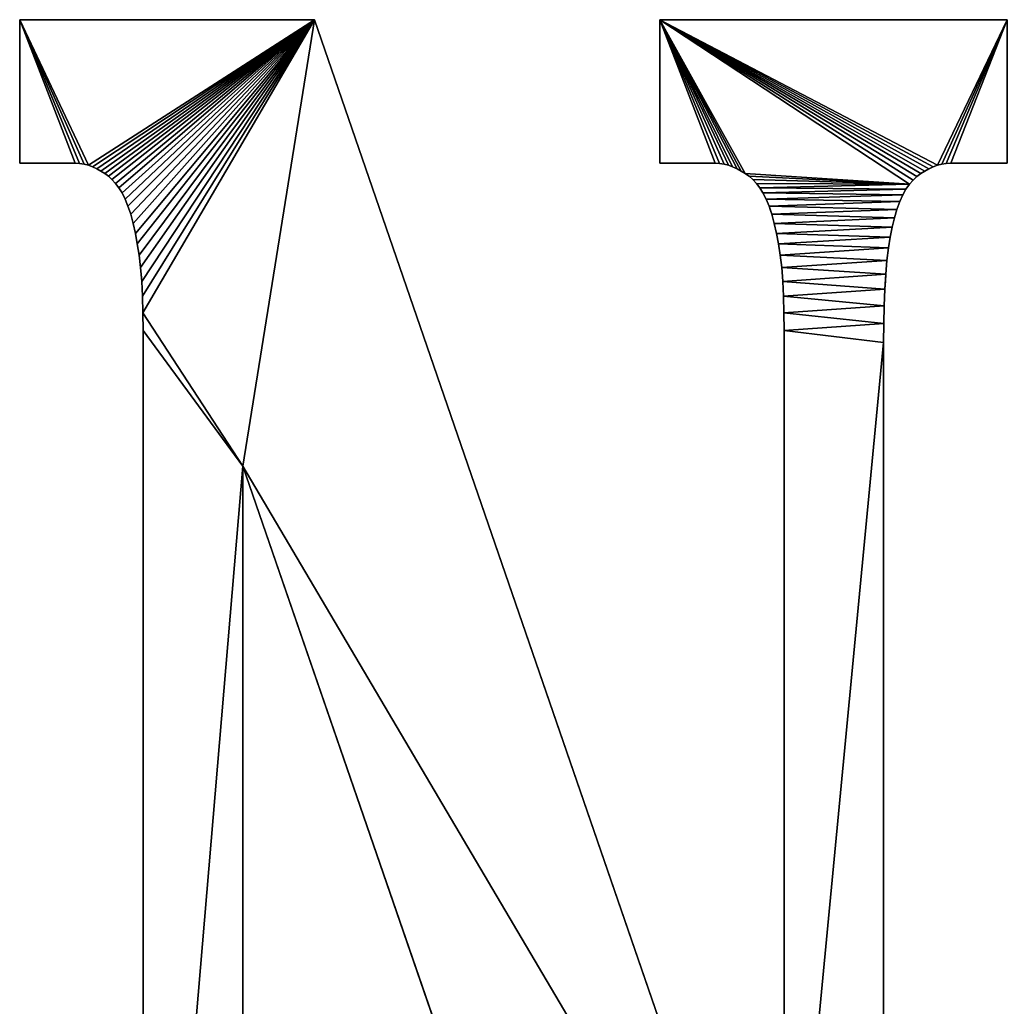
# Model space of a CAD drawing. Extents: x -29.1 to 29.1, y -25 to 25.
# Drawn here: x -0.973 to 2.605, y 6.585 to 10.163 of the extents above; entities that cross this region are included whole.
import ezdxf

# ---------------------------------------------------------------- set-up
doc = ezdxf.new("R2010")
doc.units = 0
doc.header["$MEASUREMENT"] = 0
doc.layers.add('ConstrLine', color=7, linetype='Continuous')
doc.layers.add('ObjLayer', color=2, linetype='Continuous')

msp = doc.modelspace()

# ---------------------------------------------------------------- linework, layer by layer
at = {"layer": 'ConstrLine'}
for p, q in [((0.095, 10.163), (-0.973, 10.163, 4)), ((-0.973, 10.163, 4), (-0.973, 9.643, 4)), ((1.797, 5.224, 5), (0.095, 10.163)), ((2.605, 10.163, 4), (1.346, 10.163, 4)), ((1.346, 10.163, 4), (1.346, 9.643, 4)), ((2.605, 9.643, 4), (2.605, 10.163, 4)), ((-0.973, 9.643, 4), (-0.772, 9.643, 4)), ((-0.772, 9.643, 4), (-0.756, 9.642, 4)), ((-0.756, 9.642, 4), (-0.74, 9.64, 4)), ((-0.74, 9.64, 4), (-0.724, 9.636, 4)), ((-0.724, 9.636, 4), (-0.709, 9.63, 4)), ((-0.709, 9.63, 4), (-0.694, 9.623, 4)), ((1.346, 9.643, 4), (1.547, 9.643, 4)), ((1.547, 9.643, 4), (1.563, 9.642, 4)), ((1.563, 9.642, 4), (1.579, 9.64, 4)), ((1.579, 9.64, 4), (1.595, 9.636, 4)), ((1.595, 9.636, 4), (1.61, 9.63, 4)), ((1.61, 9.63, 4), (1.626, 9.623, 4)), ((2.321, 9.623, 4), (2.337, 9.63, 4)), ((2.337, 9.63, 4), (2.352, 9.636, 4)), ((2.352, 9.636, 4), (2.368, 9.64, 4)), ((2.368, 9.64, 4), (2.384, 9.642, 4)), ((2.384, 9.642, 4), (2.4, 9.643, 4)), ((2.4, 9.643, 4), (2.605, 9.643, 4)), ((-0.694, 9.623, 4), (-0.679, 9.614, 4)), ((-0.679, 9.614, 4), (-0.665, 9.606, 4)), ((-0.665, 9.606, 4), (-0.652, 9.596, 4)), ((-0.652, 9.596, 4), (-0.639, 9.584, 4)), ((1.626, 9.623, 4), (1.641, 9.614, 4)), ((1.641, 9.614, 4), (1.655, 9.606, 4)), ((1.655, 9.606, 4), (1.67, 9.596, 4)), ((1.67, 9.596, 4), (1.683, 9.584, 4)), ((2.264, 9.582, 4), (2.277, 9.595, 4)), ((2.277, 9.595, 4), (2.292, 9.606, 4)), ((2.292, 9.606, 4), (2.306, 9.614, 4)), ((2.306, 9.614, 4), (2.321, 9.623, 4)), ((-0.639, 9.584, 4), (-0.626, 9.57, 4)), ((-0.626, 9.57, 4), (-0.614, 9.554, 4)), ((-0.614, 9.554, 4), (-0.602, 9.536, 4)), ((1.683, 9.584, 4), (1.696, 9.57, 4)), ((1.696, 9.57, 4), (1.709, 9.554, 4)), ((1.709, 9.554, 4), (1.72, 9.536, 4)), ((2.238, 9.549, 4), (2.251, 9.567, 4)), ((2.251, 9.567, 4), (2.264, 9.582, 4)), ((-0.602, 9.536, 4), (-0.591, 9.513, 4)), ((1.72, 9.536, 4), (1.732, 9.513, 4)), ((2.216, 9.504, 4), (2.227, 9.529, 4)), ((2.227, 9.529, 4), (2.238, 9.549, 4)), ((-0.591, 9.513, 4), (-0.581, 9.487, 4)), ((-0.581, 9.487, 4), (-0.571, 9.458, 4)), ((1.732, 9.513, 4), (1.742, 9.487, 4)), ((1.742, 9.487, 4), (1.752, 9.458, 4)), ((2.205, 9.476, 4), (2.216, 9.504, 4)), ((-0.571, 9.458, 4), (-0.562, 9.425, 4)), ((1.752, 9.458, 4), (1.761, 9.425, 4)), ((2.196, 9.445, 4), (2.205, 9.476, 4)), ((-0.562, 9.425, 4), (-0.554, 9.389, 4)), ((1.761, 9.425, 4), (1.769, 9.389, 4)), ((2.181, 9.375, 4), (2.188, 9.412, 4)), ((2.188, 9.412, 4), (2.196, 9.445, 4)), ((-0.554, 9.389, 4), (-0.547, 9.351, 4)), ((1.769, 9.389, 4), (1.776, 9.351, 4)), ((2.175, 9.336, 4), (2.181, 9.375, 4)), ((-0.547, 9.351, 4), (-0.54, 9.31, 4)), ((1.776, 9.351, 4), (1.782, 9.31, 4)), ((-0.54, 9.31, 4), (-0.535, 9.265, 4)), ((1.782, 9.31, 4), (1.788, 9.265, 4)), ((2.169, 9.291, 4), (2.175, 9.336, 4)), ((2.165, 9.241, 4), (2.169, 9.291, 4)), ((-0.535, 9.265, 4), (-0.531, 9.215, 4)), ((1.788, 9.265, 4), (1.792, 9.215, 3.9796)), ((2.162, 9.187, 4), (2.165, 9.241, 4)), ((-0.531, 9.215, 4), (-0.528, 9.161, 4)), ((1.792, 9.215, 3.9796), (1.794, 9.161, 4)), ((-0.528, 9.161, 4), (-0.527, 9.101, 4)), ((1.794, 9.161, 4), (1.796, 9.101, 4)), ((2.159, 9.127, 4), (2.162, 9.187, 4)), ((2.158, 9.063, 4), (2.159, 9.127, 4)), ((-0.527, 9.101, 4), (-0.526, 9.037, 4)), ((1.796, 9.101, 4), (1.797, 9.037, 4)), ((2.157, 8.994, 4), (2.158, 9.063, 4)), ((-0.526, 9.037, 4), (-0.526, 4.269, 4)), ((1.797, 9.037, 4), (1.797, 5.224, 5)), ((2.157, 3.1, 4), (2.157, 8.994, 4)), ((-0.165, 4.2, 4), (-0.165, 8.545, 5)), ((-0.165, 8.545, 5), (1.714, 3.1, 4))]:
    msp.add_line(p, q, dxfattribs=at)
for points in [[(-0.973, 10.163, 4), (-0.973, 9.643, 5), (-0.973, 10.163, 5)], [(-0.973, 9.643, 5), (-0.772, 9.643, 5), (-0.973, 10.163, 5)], [(0.095, 10.163, 5), (-0.973, 10.163, 5), (-0.724, 9.636, 5)], [(-0.74, 9.64, 5), (-0.724, 9.636, 5), (-0.973, 10.163, 5)], [(-0.756, 9.642, 5), (-0.74, 9.64, 5), (-0.973, 10.163, 5)], [(-0.772, 9.643, 5), (-0.756, 9.642, 5), (-0.973, 10.163, 5)], [(-0.973, 10.163, 4), (-0.973, 9.643, 4), (-0.973, 9.643, 5)], [(0.095, 10.163, 4), (-0.973, 10.163, 4), (0.095, 10.163, 5)], [(-0.973, 10.163, 5), (0.095, 10.163, 5), (-0.973, 10.163, 4)], [(-0.724, 9.636, 5), (-0.709, 9.63, 5), (0.095, 10.163, 5)], [(-0.709, 9.63, 5), (-0.694, 9.623, 5), (0.095, 10.163, 5)], [(-0.694, 9.623, 5), (-0.679, 9.614, 5), (0.095, 10.163, 5)], [(-0.679, 9.614, 5), (-0.665, 9.606, 5), (0.095, 10.163, 5)], [(-0.665, 9.606, 5), (-0.652, 9.596, 5), (0.095, 10.163, 5)], [(-0.652, 9.596, 5), (-0.639, 9.584, 5), (0.095, 10.163, 5)], [(-0.639, 9.584, 5), (-0.626, 9.57, 5), (0.095, 10.163, 5)], [(-0.626, 9.57, 5), (-0.614, 9.554, 5), (0.095, 10.163, 5)], [(-0.614, 9.554, 5), (-0.602, 9.536, 5), (0.095, 10.163, 5)], [(-0.602, 9.536, 5), (-0.591, 9.513, 5), (0.095, 10.163, 5)], [(-0.591, 9.513, 5), (-0.581, 9.487, 5), (0.095, 10.163, 5)], [(-0.571, 9.458, 5), (0.095, 10.163, 5), (-0.581, 9.487, 5)], [(0.095, 10.163, 5), (-0.571, 9.458, 5), (-0.562, 9.425, 5)], [(-0.562, 9.425, 5), (-0.554, 9.389, 5), (0.095, 10.163, 5)], [(-0.554, 9.389, 5), (-0.547, 9.351, 5), (0.095, 10.163, 5)], [(-0.54, 9.31, 5), (0.095, 10.163, 5), (-0.547, 9.351, 5)], [(-0.54, 9.31, 5), (-0.535, 9.265, 5), (0.095, 10.163, 5)], [(-0.535, 9.265, 5), (-0.531, 9.215, 5), (0.095, 10.163, 5)], [(-0.531, 9.215, 5), (-0.528, 9.161, 5), (0.095, 10.163, 5)], [(-0.528, 9.161, 5), (-0.527, 9.101, 5), (0.095, 10.163, 5)], [(-0.165, 8.545, 5), (0.095, 10.163, 5), (-0.527, 9.101, 5)], [(1.797, 5.224, 5), (0.095, 10.163, 5), (-0.165, 8.545, 5)], [(0.095, 10.163, 4), (0.095, 10.163, 5), (1.797, 5.224, 5)], [(1.797, 5.224, 5), (1.797, 5.224, 4), (0.095, 10.163, 4)], [(1.346, 10.163, 4), (1.346, 9.643, 4), (1.346, 9.643, 5)], [(1.346, 10.163, 4), (1.346, 9.643, 5), (1.346, 10.163, 5)], [(2.605, 10.163, 4), (1.346, 10.163, 4), (1.346, 10.163, 5)], [(1.346, 10.163, 5), (2.605, 10.163, 5), (2.605, 10.163, 4)], [(1.655, 9.606, 5), (1.346, 10.163, 5), (1.641, 9.614, 5)], [(1.641, 9.614, 5), (1.346, 10.163, 5), (1.626, 9.623, 5)], [(1.626, 9.623, 5), (1.346, 10.163, 5), (1.61, 9.63, 5)], [(1.61, 9.63, 5), (1.346, 10.163, 5), (1.595, 9.636, 5)], [(1.595, 9.636, 5), (1.346, 10.163, 5), (1.579, 9.64, 5)], [(1.563, 9.642, 5), (1.579, 9.64, 5), (1.346, 10.163, 5)], [(1.547, 9.643, 5), (1.563, 9.642, 5), (1.346, 10.163, 5)], [(1.346, 9.643, 5), (1.547, 9.643, 5), (1.346, 10.163, 5)], [(2.264, 9.582, 5), (2.277, 9.595, 5), (1.346, 10.163, 5)], [(2.277, 9.595, 5), (2.292, 9.606, 5), (1.346, 10.163, 5)], [(1.346, 10.163, 5), (2.251, 9.567, 5), (2.264, 9.582, 5)], [(1.346, 10.163, 5), (1.655, 9.606, 5), (2.251, 9.567, 5)], [(1.346, 10.163, 5), (2.352, 9.636, 5), (2.605, 10.163, 5)], [(2.306, 9.614, 5), (2.321, 9.623, 5), (1.346, 10.163, 5)], [(2.292, 9.606, 5), (2.306, 9.614, 5), (1.346, 10.163, 5)], [(2.321, 9.623, 5), (2.337, 9.63, 5), (1.346, 10.163, 5)], [(2.337, 9.63, 5), (2.352, 9.636, 5), (1.346, 10.163, 5)], [(2.368, 9.64, 5), (2.605, 10.163, 5), (2.352, 9.636, 5)], [(2.384, 9.642, 5), (2.605, 10.163, 5), (2.368, 9.64, 5)], [(2.384, 9.642, 5), (2.4, 9.643, 5), (2.605, 10.163, 5)], [(2.4, 9.643, 5), (2.605, 9.643, 5), (2.605, 10.163, 5)], [(2.605, 10.163, 4), (2.605, 10.163, 5), (2.605, 9.643, 5)], [(2.605, 10.163, 4), (2.605, 9.643, 5), (2.605, 9.643, 4)], [(-0.973, 9.643, 5), (-0.973, 9.643, 4), (-0.772, 9.643, 5)], [(-0.772, 9.643, 4), (-0.772, 9.643, 5), (-0.973, 9.643, 4)], [(-0.756, 9.642, 4), (-0.756, 9.642, 5), (-0.772, 9.643, 4)], [(-0.772, 9.643, 5), (-0.772, 9.643, 4), (-0.756, 9.642, 5)], [(-0.74, 9.64, 5), (-0.756, 9.642, 5), (-0.74, 9.64, 4)], [(-0.756, 9.642, 4), (-0.74, 9.64, 4), (-0.756, 9.642, 5)], [(-0.74, 9.64, 5), (-0.74, 9.64, 4), (-0.724, 9.636, 5)], [(-0.724, 9.636, 4), (-0.724, 9.636, 5), (-0.74, 9.64, 4)], [(-0.724, 9.636, 4), (-0.709, 9.63, 4), (-0.724, 9.636, 5)], [(-0.709, 9.63, 5), (-0.724, 9.636, 5), (-0.709, 9.63, 4)], [(-0.709, 9.63, 4), (-0.694, 9.623, 5), (-0.709, 9.63, 5)], [(-0.694, 9.623, 5), (-0.709, 9.63, 4), (-0.694, 9.623, 4)], [(1.346, 9.643, 4), (1.547, 9.643, 5), (1.346, 9.643, 5)], [(1.346, 9.643, 4), (1.547, 9.643, 4), (1.547, 9.643, 5)], [(1.547, 9.643, 5), (1.547, 9.643, 4), (1.563, 9.642, 5)], [(1.563, 9.642, 4), (1.563, 9.642, 5), (1.547, 9.643, 4)], [(1.563, 9.642, 4), (1.579, 9.64, 4), (1.563, 9.642, 5)], [(1.579, 9.64, 5), (1.563, 9.642, 5), (1.579, 9.64, 4)], [(1.595, 9.636, 5), (1.579, 9.64, 5), (1.595, 9.636, 4)], [(1.579, 9.64, 5), (1.579, 9.64, 4), (1.595, 9.636, 4)], [(1.595, 9.636, 4), (1.61, 9.63, 5), (1.595, 9.636, 5)], [(1.61, 9.63, 5), (1.595, 9.636, 4), (1.61, 9.63, 4)], [(1.626, 9.623, 5), (1.61, 9.63, 5), (1.626, 9.623, 4)], [(1.61, 9.63, 5), (1.61, 9.63, 4), (1.626, 9.623, 4)], [(2.321, 9.623, 5), (2.3242, 9.6244, 4), (2.337, 9.63, 5)], [(2.337, 9.63, 4), (2.337, 9.63, 5), (2.3242, 9.6244, 4)], [(2.337, 9.63, 5), (2.337, 9.63, 4), (2.352, 9.636, 5)], [(2.352, 9.636, 5), (2.337, 9.63, 4), (2.352, 9.636, 4)], [(2.368, 9.64, 5), (2.352, 9.636, 5), (2.368, 9.64, 4)], [(2.352, 9.636, 4), (2.368, 9.64, 4), (2.352, 9.636, 5)], [(2.384, 9.642, 5), (2.368, 9.64, 5), (2.384, 9.642, 4)], [(2.368, 9.64, 4), (2.384, 9.642, 4), (2.368, 9.64, 5)], [(2.384, 9.642, 4), (2.4, 9.643, 5), (2.384, 9.642, 5)], [(2.384, 9.642, 4), (2.4, 9.643, 4), (2.4, 9.643, 5)], [(2.605, 9.643, 5), (2.4, 9.643, 5), (2.605, 9.643, 4)], [(2.4, 9.643, 4), (2.605, 9.643, 4), (2.4, 9.643, 5)], [(-0.694, 9.623, 5), (-0.694, 9.623, 4), (-0.679, 9.614, 5)], [(-0.679, 9.614, 4), (-0.679, 9.614, 5), (-0.694, 9.623, 4)], [(-0.679, 9.614, 5), (-0.679, 9.614, 4), (-0.665, 9.606, 4)], [(-0.665, 9.606, 4), (-0.665, 9.606, 5), (-0.679, 9.614, 5)], [(-0.665, 9.606, 4), (-0.6626, 9.6042, 4), (-0.665, 9.606, 5)], [(-0.652, 9.596, 5), (-0.665, 9.606, 5), (-0.6626, 9.6042, 4)], [(-0.652, 9.596, 4), (-0.652, 9.596, 5), (-0.6626, 9.6042, 4)], [(-0.652, 9.596, 5), (-0.652, 9.596, 4), (-0.639, 9.584, 5)], [(-0.639, 9.584, 4), (-0.639, 9.584, 5), (-0.652, 9.596, 4)], [(1.626, 9.623, 5), (1.626, 9.623, 4), (1.641, 9.614, 5)], [(1.641, 9.614, 5), (1.626, 9.623, 4), (1.641, 9.614, 4)], [(1.641, 9.614, 5), (1.641, 9.614, 4), (1.655, 9.606, 5)], [(1.655, 9.606, 4), (1.655, 9.606, 5), (1.641, 9.614, 4)], [(1.655, 9.606, 4), (1.664, 9.6, 4), (1.655, 9.606, 5)], [(1.67, 9.596, 5), (1.655, 9.606, 5), (1.664, 9.6, 4)], [(1.655, 9.606, 5), (1.67, 9.596, 5), (2.251, 9.567, 5)], [(1.67, 9.596, 4), (1.67, 9.596, 5), (1.664, 9.6, 4)], [(1.67, 9.596, 4), (1.683, 9.584, 4), (1.67, 9.596, 5)], [(1.683, 9.584, 5), (1.67, 9.596, 5), (1.683, 9.584, 4)], [(1.67, 9.596, 5), (1.683, 9.584, 5), (2.251, 9.567, 5)], [(2.277, 9.595, 5), (2.264, 9.582, 5), (2.277, 9.595, 4)], [(2.264, 9.582, 4), (2.277, 9.595, 4), (2.264, 9.582, 5)], [(2.292, 9.606, 5), (2.277, 9.595, 5), (2.292, 9.606, 4)], [(2.277, 9.595, 4), (2.292, 9.606, 4), (2.277, 9.595, 5)], [(2.306, 9.614, 5), (2.292, 9.606, 5), (2.304, 9.6129, 4)], [(2.292, 9.606, 4), (2.304, 9.6129, 4), (2.292, 9.606, 5)], [(2.306, 9.614, 4), (2.306, 9.614, 5), (2.304, 9.6129, 4)], [(2.306, 9.614, 4), (2.321, 9.623, 5), (2.306, 9.614, 5)], [(2.306, 9.614, 4), (2.321, 9.623, 4), (2.321, 9.623, 5)], [(2.321, 9.623, 4), (2.3242, 9.6244, 4), (2.321, 9.623, 5)], [(-0.626, 9.57, 5), (-0.639, 9.584, 5), (-0.626, 9.57, 4)], [(-0.639, 9.584, 4), (-0.626, 9.57, 4), (-0.639, 9.584, 5)], [(-0.626, 9.57, 4), (-0.614, 9.554, 5), (-0.626, 9.57, 5)], [(-0.626, 9.57, 4), (-0.614, 9.554, 4), (-0.614, 9.554, 5)], [(-0.602, 9.536, 4), (-0.602, 9.536, 5), (-0.614, 9.554, 5)], [(-0.614, 9.554, 4), (-0.602, 9.536, 4), (-0.614, 9.554, 5)], [(1.683, 9.584, 4), (1.696, 9.57, 4), (1.696, 9.57, 5)], [(1.683, 9.584, 4), (1.696, 9.57, 5), (1.683, 9.584, 5)], [(1.683, 9.584, 5), (1.696, 9.57, 5), (2.251, 9.567, 5)], [(1.709, 9.554, 4), (1.709, 9.554, 5), (1.696, 9.57, 5)], [(1.696, 9.57, 4), (1.709, 9.554, 4), (1.696, 9.57, 5)], [(1.696, 9.57, 5), (1.709, 9.554, 5), (2.251, 9.567, 5)], [(2.238, 9.549, 5), (2.251, 9.567, 5), (1.709, 9.554, 5)], [(1.709, 9.554, 4), (1.72, 9.536, 5), (1.709, 9.554, 5)], [(1.72, 9.536, 5), (1.709, 9.554, 4), (1.72, 9.536, 4)], [(1.709, 9.554, 5), (1.72, 9.536, 5), (2.238, 9.549, 5)], [(2.251, 9.567, 4), (2.251, 9.567, 5), (2.238, 9.549, 5)], [(2.251, 9.567, 4), (2.238, 9.549, 5), (2.238, 9.549, 4)], [(2.264, 9.582, 4), (2.264, 9.582, 5), (2.251, 9.567, 5)], [(2.264, 9.582, 4), (2.251, 9.567, 5), (2.251, 9.567, 4)], [(-0.602, 9.536, 5), (-0.602, 9.536, 4), (-0.591, 9.513, 5)], [(-0.591, 9.513, 4), (-0.591, 9.513, 5), (-0.602, 9.536, 4)], [(2.227, 9.529, 5), (2.238, 9.549, 5), (1.72, 9.536, 5)], [(1.732, 9.513, 4), (1.732, 9.513, 5), (1.72, 9.536, 5)], [(1.72, 9.536, 4), (1.732, 9.513, 4), (1.72, 9.536, 5)], [(1.72, 9.536, 5), (1.732, 9.513, 5), (2.227, 9.529, 5)], [(2.216, 9.504, 5), (2.227, 9.529, 5), (1.732, 9.513, 5)], [(2.227, 9.529, 4), (2.227, 9.529, 5), (2.216, 9.504, 5)], [(2.227, 9.529, 4), (2.216, 9.504, 5), (2.216, 9.504, 4)], [(2.227, 9.529, 4), (2.238, 9.549, 5), (2.227, 9.529, 5)], [(2.238, 9.549, 4), (2.238, 9.549, 5), (2.227, 9.529, 4)], [(-0.591, 9.513, 4), (-0.581, 9.487, 4), (-0.591, 9.513, 5)], [(-0.581, 9.487, 5), (-0.591, 9.513, 5), (-0.581, 9.487, 4)], [(-0.581, 9.487, 5), (-0.5758, 9.472, 4), (-0.571, 9.458, 5)], [(-0.581, 9.487, 4), (-0.5758, 9.472, 4), (-0.581, 9.487, 5)], [(1.732, 9.513, 5), (1.732, 9.513, 4), (1.742, 9.487, 5)], [(1.742, 9.487, 5), (1.732, 9.513, 4), (1.742, 9.487, 4)], [(1.732, 9.513, 5), (1.742, 9.487, 5), (2.216, 9.504, 5)], [(2.205, 9.476, 5), (2.216, 9.504, 5), (1.742, 9.487, 5)], [(1.742, 9.487, 4), (1.7472, 9.472, 4), (1.742, 9.487, 5)], [(1.742, 9.487, 5), (1.7472, 9.472, 4), (1.752, 9.458, 5)], [(1.742, 9.487, 5), (1.752, 9.458, 5), (2.205, 9.476, 5)], [(2.216, 9.504, 5), (2.205, 9.476, 5), (2.205, 9.476, 4)], [(2.216, 9.504, 5), (2.205, 9.476, 4), (2.216, 9.504, 4)], [(-0.571, 9.458, 4), (-0.571, 9.458, 5), (-0.5758, 9.472, 4)], [(-0.571, 9.458, 4), (-0.562, 9.425, 5), (-0.571, 9.458, 5)], [(-0.562, 9.425, 5), (-0.571, 9.458, 4), (-0.562, 9.425, 4)], [(1.752, 9.458, 4), (1.752, 9.458, 5), (1.7472, 9.472, 4)], [(2.196, 9.445, 5), (2.205, 9.476, 5), (1.752, 9.458, 5)], [(1.761, 9.425, 5), (1.752, 9.458, 5), (1.761, 9.425, 4)], [(1.752, 9.458, 4), (1.761, 9.425, 4), (1.752, 9.458, 5)], [(1.752, 9.458, 5), (1.761, 9.425, 5), (2.196, 9.445, 5)], [(2.196, 9.445, 4), (2.205, 9.476, 4), (2.196, 9.445, 5)], [(2.205, 9.476, 5), (2.196, 9.445, 5), (2.205, 9.476, 4)], [(-0.562, 9.425, 4), (-0.554, 9.389, 5), (-0.562, 9.425, 5)], [(-0.562, 9.425, 4), (-0.554, 9.389, 4), (-0.554, 9.389, 5)], [(2.188, 9.412, 5), (2.196, 9.445, 5), (1.761, 9.425, 5)], [(1.769, 9.389, 5), (1.761, 9.425, 5), (1.769, 9.389, 4)], [(1.761, 9.425, 4), (1.769, 9.389, 4), (1.761, 9.425, 5)], [(1.761, 9.425, 5), (1.769, 9.389, 5), (2.188, 9.412, 5)], [(2.181, 9.375, 5), (2.188, 9.412, 5), (1.769, 9.389, 5)], [(2.188, 9.412, 5), (2.181, 9.375, 5), (2.188, 9.412, 4)], [(2.181, 9.375, 4), (2.188, 9.412, 4), (2.181, 9.375, 5)], [(2.188, 9.412, 5), (2.188, 9.412, 4), (2.196, 9.445, 5)], [(2.196, 9.445, 4), (2.196, 9.445, 5), (2.188, 9.412, 4)], [(-0.547, 9.351, 4), (-0.547, 9.351, 5), (-0.554, 9.389, 5)], [(-0.554, 9.389, 4), (-0.547, 9.351, 4), (-0.554, 9.389, 5)], [(1.769, 9.389, 4), (1.776, 9.351, 5), (1.769, 9.389, 5)], [(1.776, 9.351, 5), (1.769, 9.389, 4), (1.776, 9.351, 4)], [(1.769, 9.389, 5), (1.776, 9.351, 5), (2.181, 9.375, 5)], [(2.175, 9.336, 5), (2.181, 9.375, 5), (1.776, 9.351, 5)], [(2.181, 9.375, 5), (2.175, 9.336, 5), (2.181, 9.375, 4)], [(2.175, 9.336, 4), (2.181, 9.375, 4), (2.175, 9.336, 5)], [(-0.547, 9.351, 4), (-0.54, 9.31, 4), (-0.547, 9.351, 5)], [(-0.54, 9.31, 5), (-0.547, 9.351, 5), (-0.54, 9.31, 4)], [(1.776, 9.351, 4), (1.782, 9.31, 4), (1.782, 9.31, 5)], [(1.776, 9.351, 4), (1.782, 9.31, 5), (1.776, 9.351, 5)], [(1.776, 9.351, 5), (1.782, 9.31, 5), (2.175, 9.336, 5)], [(-0.54, 9.31, 4), (-0.535, 9.265, 5), (-0.54, 9.31, 5)], [(-0.54, 9.31, 4), (-0.535, 9.265, 4), (-0.535, 9.265, 5)], [(2.169, 9.291, 5), (2.175, 9.336, 5), (1.782, 9.31, 5)], [(1.782, 9.31, 5), (1.788, 9.265, 4), (1.788, 9.265, 5)], [(1.782, 9.31, 4), (1.788, 9.265, 4), (1.782, 9.31, 5)], [(1.782, 9.31, 5), (1.788, 9.265, 5), (2.169, 9.291, 5)], [(2.169, 9.291, 4), (2.175, 9.336, 5), (2.169, 9.291, 5)], [(2.169, 9.291, 4), (2.175, 9.336, 4), (2.175, 9.336, 5)], [(2.165, 9.241, 5), (2.169, 9.291, 5), (1.788, 9.265, 5)], [(2.169, 9.291, 4), (2.169, 9.291, 5), (2.165, 9.241, 5)], [(2.165, 9.241, 4), (2.169, 9.291, 4), (2.165, 9.241, 5)], [(-0.535, 9.265, 4), (-0.5311, 9.216, 4), (-0.535, 9.265, 5)], [(-0.531, 9.215, 5), (-0.535, 9.265, 5), (-0.5311, 9.216, 4)], [(1.788, 9.265, 5), (1.7919, 9.216, 4), (1.792, 9.215, 5)], [(1.7919, 9.216, 4), (1.788, 9.265, 5), (1.788, 9.265, 4)], [(1.788, 9.265, 5), (1.792, 9.215, 5), (2.165, 9.241, 5)], [(2.162, 9.187, 5), (2.165, 9.241, 5), (1.792, 9.215, 5)], [(2.165, 9.241, 5), (2.162, 9.187, 5), (2.1636, 9.216, 4)], [(2.1636, 9.216, 4), (2.165, 9.241, 4), (2.165, 9.241, 5)], [(-0.531, 9.215, 4), (-0.531, 9.215, 5), (-0.5311, 9.216, 4)], [(-0.531, 9.215, 4), (-0.528, 9.161, 4), (-0.528, 9.161, 5)], [(-0.531, 9.215, 4), (-0.528, 9.161, 5), (-0.531, 9.215, 5)], [(1.792, 9.215, 4), (1.792, 9.215, 5), (1.7919, 9.216, 4)], [(1.792, 9.215, 4), (1.794, 9.161, 4), (1.794, 9.161, 5)], [(1.792, 9.215, 4), (1.794, 9.161, 5), (1.792, 9.215, 5)], [(1.792, 9.215, 5), (1.794, 9.161, 5), (2.162, 9.187, 5)], [(2.162, 9.187, 4), (2.1636, 9.216, 4), (2.162, 9.187, 5)], [(-0.528, 9.161, 4), (-0.527, 9.101, 4), (-0.527, 9.101, 5)], [(-0.528, 9.161, 4), (-0.527, 9.101, 5), (-0.528, 9.161, 5)], [(2.159, 9.127, 5), (2.162, 9.187, 5), (1.794, 9.161, 5)], [(1.794, 9.161, 4), (1.796, 9.101, 4), (1.796, 9.101, 5)], [(1.794, 9.161, 4), (1.796, 9.101, 5), (1.794, 9.161, 5)], [(1.794, 9.161, 5), (1.796, 9.101, 5), (2.159, 9.127, 5)], [(2.162, 9.187, 4), (2.162, 9.187, 5), (2.159, 9.127, 5)], [(2.162, 9.187, 4), (2.159, 9.127, 5), (2.159, 9.127, 4)], [(2.158, 9.063, 5), (2.159, 9.127, 5), (1.796, 9.101, 5)], [(2.159, 9.127, 4), (2.159, 9.127, 5), (2.158, 9.063, 5)], [(2.159, 9.127, 4), (2.158, 9.063, 5), (2.158, 9.063, 4)], [(-0.527, 9.101, 5), (-0.526, 9.037, 5), (-0.165, 8.545, 5)], [(-0.527, 9.101, 4), (-0.526, 9.037, 4), (-0.526, 9.037, 5)], [(-0.527, 9.101, 4), (-0.526, 9.037, 5), (-0.527, 9.101, 5)], [(1.796, 9.101, 4), (1.797, 9.037, 4), (1.797, 9.037, 5)], [(1.796, 9.101, 4), (1.797, 9.037, 5), (1.796, 9.101, 5)], [(1.796, 9.101, 5), (1.797, 9.037, 5), (2.158, 9.063, 5)], [(2.157, 8.994, 5), (2.158, 9.063, 5), (1.797, 9.037, 5)], [(2.158, 9.063, 4), (2.158, 9.063, 5), (2.157, 8.994, 5)], [(2.158, 9.063, 4), (2.157, 8.994, 5), (2.157, 8.994, 4)], [(-0.526, 9.037, 4), (-0.526, 4.269, 4), (-0.526, 9.037, 5)], [(-0.526, 9.037, 5), (-0.526, 4.269, 5), (-0.165, 8.545, 5)], [(-0.526, 4.269, 4), (-0.526, 4.269, 5), (-0.526, 9.037, 5)], [(1.797, 5.224, 5), (1.797, 9.037, 5), (1.797, 5.224, 4)], [(1.797, 9.037, 4), (1.797, 5.224, 4), (1.797, 9.037, 5)], [(1.797, 9.037, 5), (1.797, 5.224, 5), (2.157, 8.994, 5)], [(2.157, 8.994, 5), (1.797, 5.224, 5), (2.157, 3.1, 5)], [(2.157, 8.994, 4), (2.157, 8.994, 5), (2.157, 6.144, 4)], [(2.157, 8.994, 5), (2.157, 3.1, 5), (2.157, 6.144, 4)], [(-0.165, 4.2, 5), (-0.165, 8.545, 5), (-0.526, 4.269, 5)], [(-0.165, 8.545, 5), (-0.165, 8.545, 4), (1.714, 3.1, 5)], [(1.714, 3.1, 4), (1.714, 3.1, 5), (-0.165, 8.545, 4)], [(-0.165, 8.545, 5), (1.714, 3.1, 5), (1.797, 5.224, 5)], [(-0.165, 8.545, 5), (-0.165, 4.2, 5), (-0.165, 4.2, 4)], [(-0.165, 8.545, 5), (-0.165, 4.2, 4), (-0.165, 8.545, 4)]]:
    msp.add_3dface(points, dxfattribs=at)
at = {"layer": 'ObjLayer'}
for p, q in [((-0.973, 9.643, 5), (-0.973, 10.163, 5)), ((-0.973, 10.163, 5), (0.095, 10.163, 5)), ((0.095, 10.163, 5), (1.797, 5.224, 5)), ((1.346, 9.643, 5), (1.346, 10.163, 5)), ((1.346, 10.163, 5), (2.605, 10.163, 5)), ((2.605, 10.163, 5), (2.605, 9.643, 5)), ((-0.772, 9.643, 5), (-0.973, 9.643, 5)), ((-0.756, 9.642, 5), (-0.772, 9.643, 5)), ((-0.74, 9.64, 5), (-0.756, 9.642, 5)), ((-0.724, 9.636, 5), (-0.74, 9.64, 5)), ((-0.709, 9.63, 5), (-0.724, 9.636, 5)), ((-0.694, 9.623, 5), (-0.709, 9.63, 5)), ((1.547, 9.643, 5), (1.346, 9.643, 5)), ((1.563, 9.642, 5), (1.547, 9.643, 5)), ((1.579, 9.64, 5), (1.563, 9.642, 5)), ((1.595, 9.636, 5), (1.579, 9.64, 5)), ((1.61, 9.63, 5), (1.595, 9.636, 5)), ((1.626, 9.623, 5), (1.61, 9.63, 5)), ((2.337, 9.63, 5), (2.321, 9.623, 5)), ((2.352, 9.636, 5), (2.337, 9.63, 5)), ((2.368, 9.64, 5), (2.352, 9.636, 5)), ((2.384, 9.642, 5), (2.368, 9.64, 5)), ((2.4, 9.643, 5), (2.384, 9.642, 5)), ((2.605, 9.643, 5), (2.4, 9.643, 5)), ((-0.679, 9.614, 5), (-0.694, 9.623, 5)), ((-0.665, 9.606, 5), (-0.679, 9.614, 5)), ((-0.652, 9.596, 5), (-0.665, 9.606, 5)), ((-0.639, 9.584, 5), (-0.652, 9.596, 5)), ((1.641, 9.614, 5), (1.626, 9.623, 5)), ((1.655, 9.606, 5), (1.641, 9.614, 5)), ((1.67, 9.596, 5), (1.655, 9.606, 5)), ((1.683, 9.584, 5), (1.67, 9.596, 5)), ((2.277, 9.595, 5), (2.264, 9.582, 5)), ((2.292, 9.606, 5), (2.277, 9.595, 5)), ((2.306, 9.614, 5), (2.292, 9.606, 5)), ((2.321, 9.623, 5), (2.306, 9.614, 5)), ((-0.626, 9.57, 5), (-0.639, 9.584, 5)), ((-0.614, 9.554, 5), (-0.626, 9.57, 5)), ((-0.602, 9.536, 5), (-0.614, 9.554, 5)), ((1.696, 9.57, 5), (1.683, 9.584, 5)), ((1.709, 9.554, 5), (1.696, 9.57, 5)), ((1.72, 9.536, 5), (1.709, 9.554, 5)), ((2.251, 9.567, 5), (2.238, 9.549, 5)), ((2.264, 9.582, 5), (2.251, 9.567, 5)), ((-0.591, 9.513, 5), (-0.602, 9.536, 5)), ((1.732, 9.513, 5), (1.72, 9.536, 5)), ((2.227, 9.529, 5), (2.216, 9.504, 5)), ((2.238, 9.549, 5), (2.227, 9.529, 5)), ((-0.581, 9.487, 5), (-0.591, 9.513, 5)), ((-0.571, 9.458, 5), (-0.581, 9.487, 5)), ((1.742, 9.487, 5), (1.732, 9.513, 5)), ((1.752, 9.458, 5), (1.742, 9.487, 5)), ((2.216, 9.504, 5), (2.205, 9.476, 5)), ((-0.562, 9.425, 5), (-0.571, 9.458, 5)), ((1.761, 9.425, 5), (1.752, 9.458, 5)), ((2.205, 9.476, 5), (2.196, 9.445, 5)), ((-0.554, 9.389, 5), (-0.562, 9.425, 5)), ((1.769, 9.389, 5), (1.761, 9.425, 5)), ((2.188, 9.412, 5), (2.181, 9.375, 5)), ((2.196, 9.445, 5), (2.188, 9.412, 5)), ((-0.547, 9.351, 5), (-0.554, 9.389, 5)), ((1.776, 9.351, 5), (1.769, 9.389, 5)), ((2.181, 9.375, 5), (2.175, 9.336, 5)), ((-0.54, 9.31, 5), (-0.547, 9.351, 5)), ((1.782, 9.31, 5), (1.776, 9.351, 5)), ((-0.535, 9.265, 5), (-0.54, 9.31, 5)), ((1.788, 9.265, 5), (1.782, 9.31, 5)), ((2.175, 9.336, 5), (2.169, 9.291, 5)), ((2.169, 9.291, 5), (2.165, 9.241, 5)), ((-0.531, 9.215, 5), (-0.535, 9.265, 5)), ((1.792, 9.215, 5), (1.788, 9.265, 5)), ((2.165, 9.241, 5), (2.162, 9.187, 5)), ((-0.528, 9.161, 5), (-0.531, 9.215, 5)), ((1.794, 9.161, 5), (1.792, 9.215, 5)), ((-0.527, 9.101, 5), (-0.528, 9.161, 5)), ((1.796, 9.101, 5), (1.794, 9.161, 5)), ((2.162, 9.187, 5), (2.159, 9.127, 5)), ((2.159, 9.127, 5), (2.158, 9.063, 5)), ((-0.526, 9.037, 5), (-0.527, 9.101, 5)), ((1.797, 9.037, 5), (1.796, 9.101, 5)), ((2.158, 9.063, 5), (2.157, 8.994, 5)), ((-0.526, 4.269, 5), (-0.526, 9.037, 5)), ((1.797, 5.224, 5), (1.797, 9.037, 5)), ((2.157, 8.994, 5), (2.157, 3.1, 5)), ((1.714, 3.1, 5), (-0.165, 8.545, 5)), ((-0.165, 8.545, 5), (-0.165, 4.2, 5))]:
    msp.add_line(p, q, dxfattribs=at)

doc.saveas('drawing.dxf')
